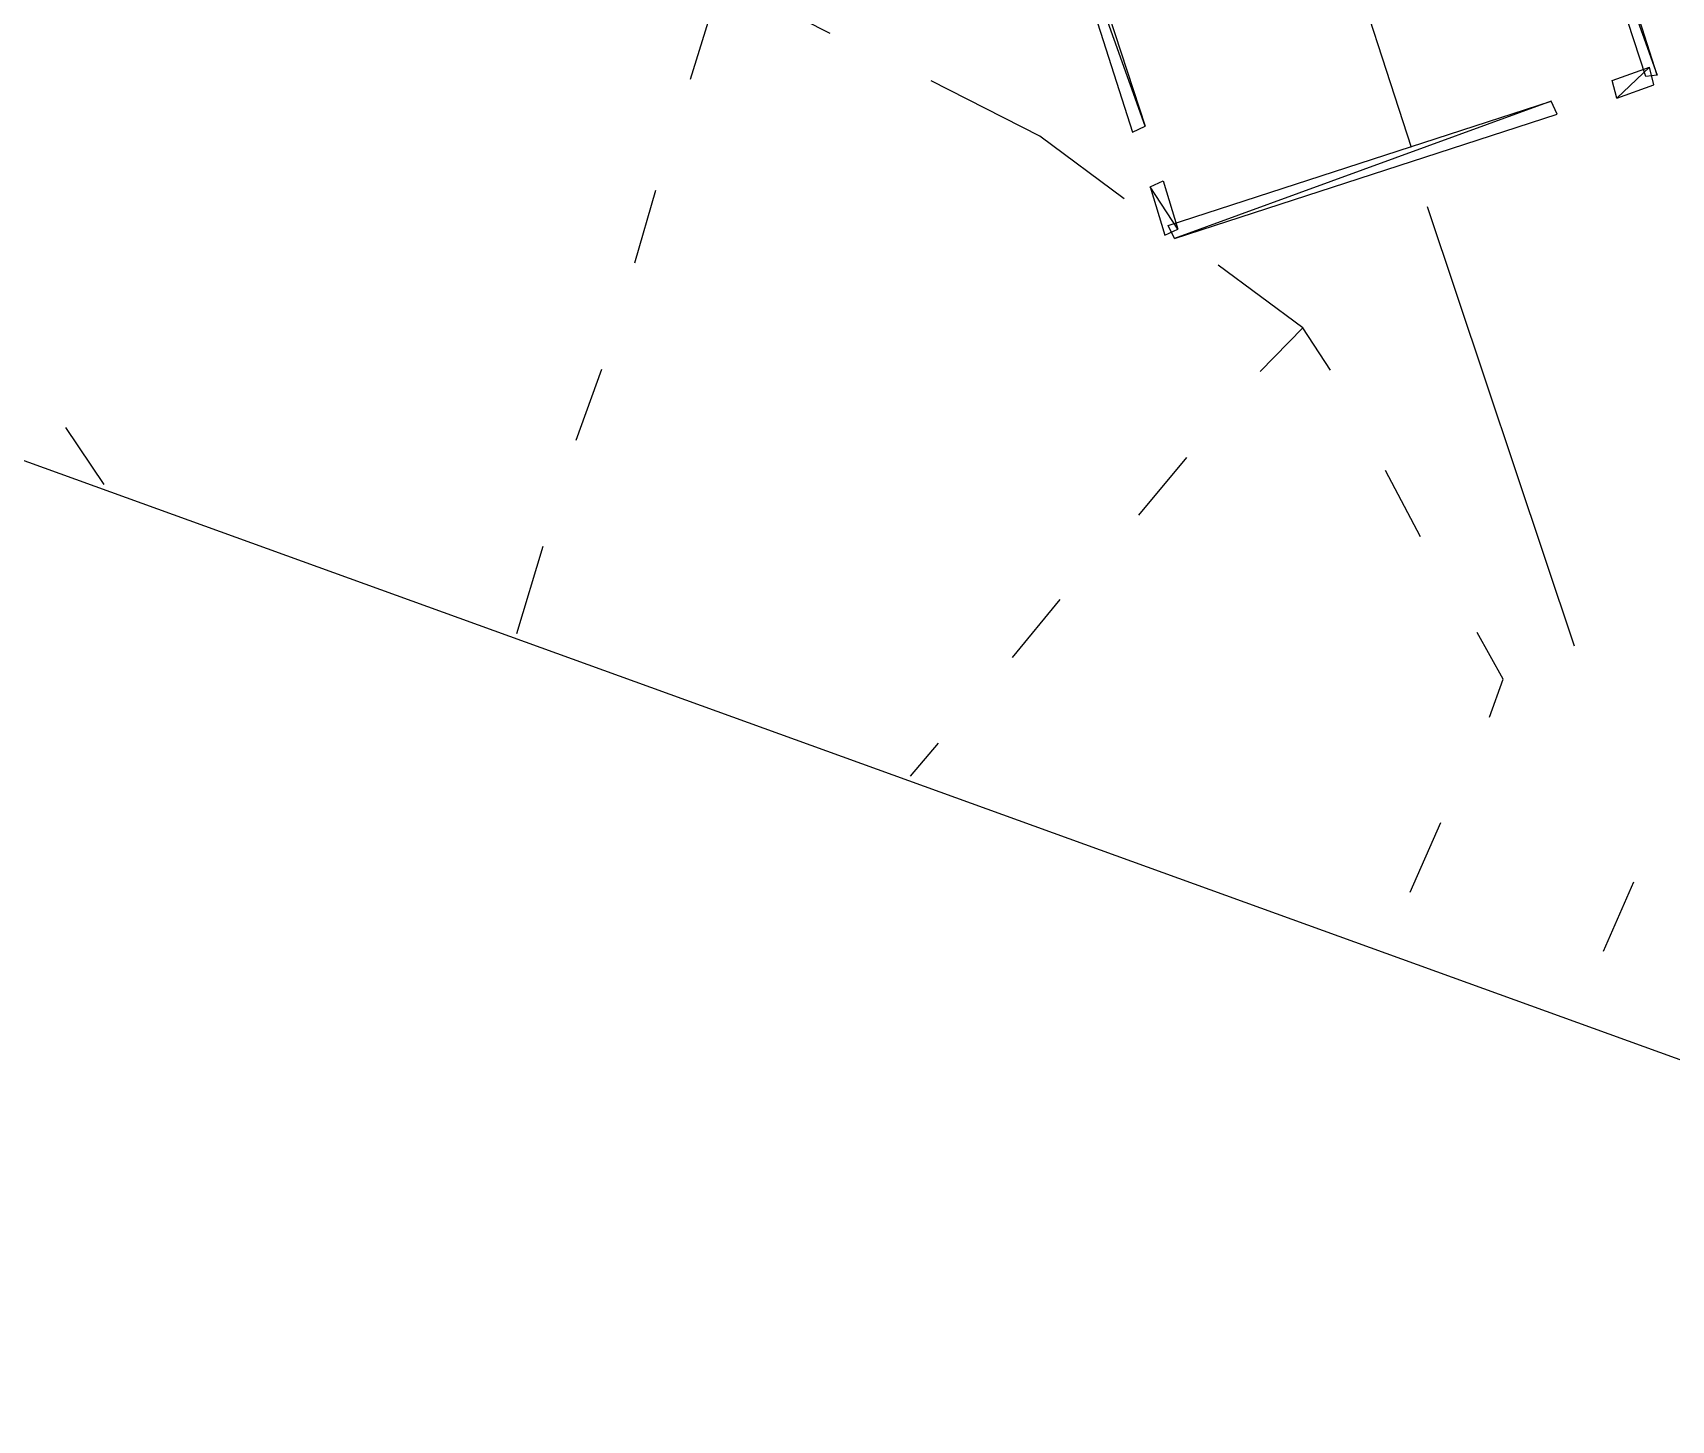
# Model space of a CAD drawing. Header units: feet. Extents: x 2484883 to 2491360, y 414166 to 419420.
# Drawn here: x 2488251 to 2488618.4, y 414637.4 to 414948.5 of the extents above; entities that cross this region are included whole.
import ezdxf

# ---------------------------------------------------------------- set-up
doc = ezdxf.new("R2010")
doc.units = ezdxf.units.FT
doc.layers.add('LANDSCAPE_POND', color=6, linetype='Continuous')
doc.layers.add('SITE_BASE', color=8, linetype='Continuous')

msp = doc.modelspace()

# ---------------------------------------------------------------- linework, layer by layer
at = {"layer": 'LANDSCAPE_POND'}
for points in [[(2488587.09, 415027.35), (2488584.2, 415025.99), (2488615.28, 414938.98), (2488587.09, 415027.35)], [(2488584.2, 415025.99), (2488615.28, 414938.98), (2488612.77, 414938.68), (2488584.2, 415025.99)], [(2488500.5, 414927.56), (2488469.41, 415014.57), (2488471.92, 415014.86), (2488500.5, 414927.56)], [(2488497.6, 414926.2), (2488500.5, 414927.56), (2488469.41, 415014.57), (2488497.6, 414926.2)], [(2488613.54, 414940.81), (2488606.21, 414933.84), (2488605.23, 414937.8), (2488613.54, 414940.81)], [(2488614.51, 414936.85), (2488613.54, 414940.81), (2488606.21, 414933.84), (2488614.51, 414936.85)], [(2488591.52, 414933.14), (2488507.02, 414902.35), (2488505.66, 414905.24), (2488591.52, 414933.14)], [(2488592.88, 414930.24), (2488591.52, 414933.14), (2488507.02, 414902.35), (2488592.88, 414930.24)], [(2488507.79, 414904.47), (2488501.58, 414913.93), (2488504.48, 414915.29), (2488507.79, 414904.47)], [(2488504.89, 414903.12), (2488507.79, 414904.47), (2488501.58, 414913.93), (2488504.89, 414903.12)]]:
    msp.add_lwpolyline(points, dxfattribs=at)
at = {"layer": 'SITE_BASE'}
for p, q in [((2488390.65, 414913.15), (2488385.94, 414896.81)), ((2488563.73, 414909.5), (2488596.67, 414811)), ((2488535.85, 414882.3), (2488516.88, 414896.37)), ((2488378.54, 414873.02), (2488372.77, 414857.07)), ((2488258.35, 414859.95), (2488266.98, 414847.21)), ((2488509.72, 414853.26), (2488499.01, 414840.29)), ((2488562.22, 414835.48), (2488554.37, 414850.35)), ((2488365.38, 414833.28), (2488359.52, 414813.75)), ((2488481.36, 414821.41), (2488470.66, 414808.44)), ((2488454.07, 414789.18), (2488447.81, 414781.83)), ((2488566.69, 414771.32), (2488559.86, 414755.75)), ((2488610.01, 414758.06), (2488603.17, 414742.49))]:
    msp.add_line(p, q, dxfattribs=at)
for points in [[(2486094.4, 419420.24), (2491359.78, 417516.49), (2490148.3, 414165.79), (2484882.92, 416069.55), (2486094.4, 419420.24)], [(2488538.43, 415112.3), (2488528.25, 415020.96), (2488560.13, 414922.83)], [(2488429.82, 414948.3), (2488405.44, 414960.72), (2488398.43, 414938)], [(2488495.79, 414911.22), (2488476.82, 414925.29), (2488452.45, 414937.71)], [(2488542.05, 414872.84), (2488535.85, 414882.3), (2488526.3, 414872.52)], [(2488577.66, 414795.02), (2488580.74, 414803.53), (2488574.92, 414814.05)]]:
    msp.add_lwpolyline(points, dxfattribs=at)

doc.saveas('drawing.dxf')
